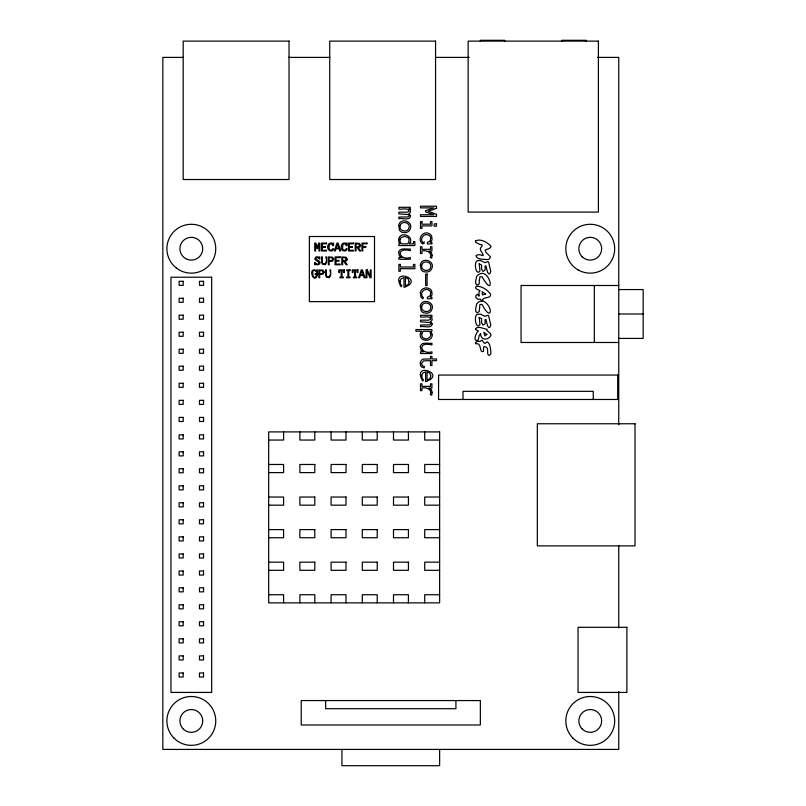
<?xml version="1.0" encoding="UTF-8"?>
<svg xmlns="http://www.w3.org/2000/svg" width="806" height="806" viewBox="0 0 806 806"><rect width="100%" height="100%" fill="white"/><g stroke="black" fill="none" stroke-linecap="round" stroke-linejoin="round"><path stroke-width="1.21" d="M317.765 273.849C314.562 287.047 306.451 265.648 316.758 270.816L316.758 269.899L317.463 269.899L317.463 272.478L316.758 272.478C310.622 263.703 312.325 285.133 316.889 274.393L315.146 274.393L315.146 273.687L317.765 273.687M482.22 301.091C482.411 295.903 491.317 299.419 490.552 294.109C487.62 290.009 481.363 285.515 476.205 286.412C473.051 289.586 482.079 290.16 479.671 291.127L478.855 292.548L479.278 295.953L478.361 295.792L477.767 294.291L476.084 295.218L475.711 297.394L477.988 299.389L480.305 299.157L481.827 300.89L483.147 300.991C494.159 306.673 491.448 323.085 482.079 304.416L479.943 304.477L479.197 311.6L477.061 312.819L475.772 311.237L475.631 309.182L476.618 304.023L478.583 301.907L481.827 300.89M424.299 241.669L422.676 244.027C416.299 239.704 423.251 229.549 429.638 233.921A5.128 5.128 0 0 1 431.744 236.41L432.076 239.906L430.273 242.415L431.925 242.415L431.925 243.926L427.351 243.926L427.351 242.415L430.223 240.863L430.686 237.861A3.657 3.657 0 0 0 429.447 235.745C424.319 231.382 417.931 240.168 424.238 243.493M183.184 57.397L162.832 57.397L162.832 749.419L618.746 749.419L618.746 691.538M288.427 57.397L329.876 57.397M435.371 57.397L469.283 57.397M597.397 57.397L618.746 57.397L618.746 424.792M618.746 285.495L521.049 285.495L521.049 342.49L618.746 342.49M618.746 289.566L643.168 289.566L643.168 338.419L618.746 338.419M618.746 313.997L643.168 313.997M268.67 440.046L283.591 440.046L283.591 431.905M439.633 440.046L424.712 440.046L424.712 431.905M268.67 464.468L283.591 464.468L283.591 472.608L268.67 472.608M439.633 464.468L424.712 464.468L424.712 472.608L439.633 472.608M268.67 497.03L283.591 497.03L283.591 505.171L268.67 505.171M439.633 497.03L424.712 497.03L424.712 505.171L439.633 505.171M268.67 529.602L283.591 529.602L283.591 537.743L268.67 537.743M439.633 529.602L424.712 529.602L424.712 537.743L439.633 537.743M268.67 562.165L283.591 562.165L283.591 570.305L268.67 570.305M439.633 562.165L424.712 562.165L424.712 570.305L439.633 570.305M268.67 594.727L283.591 594.727L283.591 602.868M439.633 594.727L424.712 594.727L424.712 602.868M618.746 545.581L618.746 627.975M594.324 285.495L594.324 342.49M593.246 399.474L593.246 391.333L462.987 391.333L462.987 399.474M586.184 41.116L586.184 40.3L561.762 40.3L561.762 41.116M504.768 41.116L504.768 40.3L480.346 40.3L480.346 41.116M455.924 700.565L455.924 708.706L325.654 708.706L325.654 700.565M439.633 749.419L439.633 765.7L341.935 765.7L341.935 749.419M408.43 431.905L408.43 440.046L393.499 440.046L393.499 431.905M408.43 602.868L408.43 594.727L393.499 594.727L393.499 602.868M377.218 431.905L377.218 440.046L362.297 440.046L362.297 431.905M377.218 602.868L377.218 594.727L362.297 594.727L362.297 602.868M346.006 431.905L346.006 440.046L331.085 440.046L331.085 431.905M346.006 602.868L346.006 594.727L331.085 594.727L331.085 602.868M314.803 431.905L314.803 440.046L299.872 440.046L299.872 431.905M314.803 602.868L314.803 594.727L299.872 594.727L299.872 602.868M479.328 280.327L479.197 283.984L477.061 285.193L475.772 283.621L475.631 281.566L476.618 276.408C489.363 262.464 496.859 302.482 482.079 276.801L479.943 276.861L479.328 280.327M475.52 342.812L475.953 343.84C482.2 342.187 478.865 353.995 483.59 351.215C483.802 349.351 482.27 344.706 486.28 347.245C489.151 348.565 485.998 355.365 489.423 355.426L490.925 353.723C490.582 350.227 490.653 342.953 486.854 341.764C484.315 345.502 483.63 341.835 482.038 340.203L479.832 341.522L477.061 341.15L475.52 342.812M327.871 246.283C326.37 250.152 332.374 253.286 333.624 248.923L332.898 248.641C327.286 255.724 328.425 238.042 332.868 245.689L333.573 245.689L333.573 243.11L332.868 243.11L332.868 244.027C331.316 241.639 327.599 243.684 327.871 246.283M341.351 246.283C339.86 250.152 345.855 253.286 347.104 248.923L346.389 248.641C340.777 255.724 341.915 238.042 346.348 245.689L347.054 245.689L347.054 243.11L346.348 243.11L346.348 244.027C344.797 241.639 341.079 243.684 341.351 246.283M326.632 261.98L325.241 264.711L322.209 264.116L321.604 256.913L322.43 256.913C319.126 266.232 329.11 266.222 325.805 256.913L326.632 256.913L326.632 261.98M330.651 274.957L329.251 277.697L326.218 277.103L325.614 269.899L326.44 269.899C323.135 279.208 333.12 279.208 329.815 269.899L330.651 269.899L330.651 274.957M475.57 328.808L475.832 329.835L478.381 330.923C475.782 332.908 472.407 342.641 478.28 340.001L479.096 335.85L480.537 333.472C480.467 340.898 488.768 340.464 491.066 335.135L490.451 333.553L486.713 330.289L487.066 329.261C483.308 328.929 477.928 325.433 475.57 328.808M432.197 255.381L431.694 258.091L430.323 257.537C432.701 252.439 425.961 249.719 421.931 250.998L421.931 253.588L420.5 253.588L420.5 246.737L421.931 246.737L421.931 249.326L430.495 249.326L430.495 246.737L431.925 246.737L431.925 250.998L429.054 250.998L431.411 252.671L432.197 255.381M432.197 392.462L431.694 395.172L430.323 394.618C432.701 389.52 425.961 386.799 421.931 388.079L421.931 390.668L420.5 390.668L420.5 383.817L421.931 383.817L421.931 386.396L430.495 386.396L430.495 383.817L431.925 383.817L431.925 388.079L429.054 388.079L431.411 389.751L432.197 392.462M398.668 252.258L399.373 255.885L401.731 257.567L398.879 257.567L398.879 259.26L410.304 259.26L410.304 257.567C398.587 260.953 395.303 246.636 410.304 250.706L410.304 249.034C406.929 249.618 399.736 247.12 398.668 252.258M420.289 346.52L421.004 350.147L423.351 351.829L420.5 351.829L420.5 353.522L431.925 353.522L431.925 351.829C420.218 355.214 416.924 340.888 431.925 344.968L431.925 343.296C428.55 343.88 421.357 341.371 420.289 346.52M479.217 263.804L479.983 270.967C476.024 276.448 473.585 262.565 477.122 260.761L480.265 260.439L484.99 262.655L488.073 261.628L488.668 262.222L490.783 271.622L489.675 273.889L488.829 273.889L487.499 272.237L485.917 265.859L485.071 266L485.212 269.96L482.975 271.461L481.565 268.932L481.585 265.073L479.217 263.804M479.217 317.453L479.983 324.617C476.024 330.107 473.585 316.224 477.122 314.421L480.265 314.088L484.99 316.305L488.073 315.277L488.668 315.871L490.783 325.281L489.675 327.538L488.829 327.538L487.499 325.896L485.917 319.508L485.071 319.65L485.212 323.619L482.975 325.11L481.565 322.591L481.585 318.733L479.217 317.453M409.146 281.596L408.632 283.682A3.526 3.526 0 0 1 407.07 285.133L405.438 285.616L405.438 277.546L408.128 278.886L409.146 281.596M430.777 375.858L430.253 377.943A3.526 3.526 0 0 1 428.691 379.394L427.059 379.878L427.059 371.808L429.759 373.148L430.777 375.858M400.098 280.951L400.552 284.115L401.872 285.616L401.056 286.795C389.479 266.605 426.031 279.783 403.997 287.399L403.997 277.526L401.106 278.846L400.098 280.951M421.719 375.203L422.183 378.367L423.493 379.878L422.676 381.057C411.1 360.866 447.652 374.034 425.618 381.651L425.618 371.788L422.727 373.107L421.719 375.203M410.576 215.917C410.012 221.207 401.942 217.68 398.879 218.738L398.879 217.056L407.957 216.965L409.146 215.716A1.39 1.39 0 0 0 408.582 214.567L398.879 213.862L398.879 212.169L407.09 212.169L409.015 211.394C409.015 206.991 401.187 209.913 398.879 208.986L398.879 207.303L410.304 207.303L410.304 208.986L408.652 208.986C411.03 209.308 411.201 212.986 408.894 213.56L410.576 215.917M432.197 323.881C431.633 329.17 423.563 325.654 420.5 326.702L420.5 325.02L429.588 324.939L430.777 323.69A1.39 1.39 0 0 0 430.213 322.531L420.5 321.836L420.5 320.143L428.711 320.143L430.636 319.367C430.636 314.955 422.807 317.876 420.5 316.949L420.5 315.277L431.925 315.277L431.925 316.949L430.273 316.949C432.651 317.282 432.832 320.949 430.515 321.523L432.197 323.881M346.288 259.159L345.2 260.61L342.661 260.701L342.661 257.618L345.522 257.829L346.288 259.159M359.678 245.367L358.589 246.817L356.04 246.908L356.04 243.815L358.902 244.027L359.678 245.367M323.367 272.146L322.249 273.597L319.7 273.687L319.7 270.604L322.249 270.695L323.367 272.146M324.193 272.146L323.085 274.08L319.7 274.393L319.7 277.768L318.874 277.768L318.874 269.899L323.085 270.212L324.193 272.146M332.838 259.159L331.729 260.61L329.17 260.701L329.17 257.618L331.729 257.708L332.838 259.159M333.664 259.159L332.556 261.094L329.17 261.406L329.17 264.781L328.344 264.781L328.344 256.913L332.556 257.235L333.664 259.159M398.708 225.458L399.554 230.224A5.199 5.199 0 0 0 402.123 232.309L405.811 232.632L408.007 231.796A5.451 5.451 0 0 0 410.123 229.206C413.921 221.348 400.088 217.046 398.708 225.458M398.708 239.211L398.678 241.397L399.927 243.855L398.879 243.855L398.879 245.548L414.878 245.548L414.878 241.578L413.438 241.578L413.438 243.855L409.277 243.855C415.382 236.501 400.38 230.184 398.708 239.211M420.329 264.892L421.185 269.657A5.199 5.199 0 0 0 423.744 271.733L427.432 272.055L429.628 271.219A5.451 5.451 0 0 0 431.744 268.63C435.542 260.781 421.709 256.479 420.329 264.892M420.329 292.608L420.883 296.87L422.676 298.855L423.493 297.676C418.294 293.948 424.863 286.503 429.447 290.583A3.657 3.657 0 0 1 430.686 292.689L430.223 295.691L427.351 297.253L427.351 298.754L431.925 298.754L431.925 297.253L430.273 297.253L432.076 294.734L431.744 291.238A5.128 5.128 0 0 0 429.638 288.75C426.233 286.634 420.893 288.377 420.329 292.608M420.329 306.018L421.185 310.784A5.199 5.199 0 0 0 423.744 312.859L427.432 313.181L429.628 312.345A5.451 5.451 0 0 0 431.744 309.756C435.542 301.907 421.709 297.605 420.329 306.018M420.299 362.519L420.48 365.158A4.141 4.141 0 0 0 421.85 367.073L424.137 367.949L424.45 366.539L423.321 366.236A2.942 2.942 0 0 1 421.649 363.486L423.513 360.856L430.495 360.665L430.495 365.531L431.925 365.531L431.925 360.665L436.499 360.665L436.499 358.982L431.925 358.982L431.925 356.393L430.495 356.393L430.495 358.982L423.744 359.063A4.191 4.191 0 0 0 421.467 360.222L420.299 362.519M432.197 334.611C432.701 342.177 419.694 342.197 420.218 334.611A4.866 4.866 0 0 1 420.954 332.022L421.528 331.266L415.926 331.266L415.926 329.583L431.925 329.583L431.925 331.266L430.867 331.266L432.197 334.611M400.119 225.781C398.577 231.413 408.058 233.146 409.065 227.695C410.576 222.124 401.066 220.33 400.119 225.781M421.74 265.214C420.198 270.846 429.679 272.569 430.686 267.118C432.207 261.547 422.687 259.764 421.74 265.214M421.74 306.34C420.198 311.972 429.679 313.695 430.686 308.245C432.207 302.673 422.687 300.89 421.74 306.34M347.144 259.159L347.104 259.633A2.005 2.005 0 0 1 346.499 260.721L344.857 261.376L347.235 264.781L346.177 264.781L343.88 261.406L342.661 261.406L342.661 264.781L341.835 264.781L341.835 256.913L346.046 257.235L347.144 259.159M360.534 245.367L360.484 245.83A2.005 2.005 0 0 1 359.879 246.928L358.247 247.573L360.614 250.978L359.567 250.978L357.27 247.613L356.04 247.613L356.04 250.978L355.214 250.978L355.214 243.11L359.426 243.432L360.534 245.367M421.74 333.684L422.001 336.374A3.758 3.758 0 0 0 423.644 338.137C428.026 341.009 433.557 334.883 429.266 331.266L423.13 331.266L421.74 333.684M400.088 239.523L400.008 240.47A4.352 4.352 0 0 0 400.864 243.1L401.539 243.855L407.645 243.855L408.793 242.274L409.065 239.523A3.667 3.667 0 0 0 407.826 237.417L404.582 236.38L401.328 237.417A3.667 3.667 0 0 0 400.088 239.523M475.439 240.923L475.631 242.223L479.923 244.44C485.796 244.782 478.704 247.11 480.658 250.434C486.884 260.812 480.567 251.804 475.933 255.794C477.253 260.056 483.58 258.887 487.106 259.633L489.121 259.179L490.572 256.943L486.058 252.349L485.091 250.192C486.673 248.772 490.3 249.306 491.126 246.324C487.459 242.525 480.688 238.233 475.439 240.923M319.166 262.776C318.541 265.708 315.438 263.26 314.723 262.383L314.723 264.781L315.418 264.781L315.418 263.945L317.514 264.922L319.549 264.005A1.965 1.965 0 0 0 319.992 262.736A1.904 1.904 0 0 0 319.508 261.406L315.69 259.089A1.34 1.34 0 0 1 315.781 258.202L317.604 257.517L319.791 259.159L319.791 256.913L319.065 256.913L319.065 257.729L317.242 256.782A3.002 3.002 0 0 0 315.932 257.084C312.345 259.975 318.41 260.721 319.166 262.776M337.513 243.946L336.193 248.006L338.832 248.006L337.513 243.946M335.951 248.732L335.225 250.978L334.339 250.978L336.958 243.11L338.077 243.11L340.696 250.978L339.81 250.978L339.064 248.732L335.951 248.732M361.854 270.725L360.534 274.786L363.174 274.786L361.854 270.725M360.292 275.521L359.567 277.768L358.68 277.768L361.3 269.899L362.418 269.899L365.037 277.768L364.151 277.768L363.405 275.521L360.292 275.521M318.964 244.43L317.564 248.49L316.98 248.49L315.589 244.43L315.589 250.978L314.763 250.978L314.763 243.11L315.841 243.11L317.272 247.23L318.723 243.11L319.791 243.11L319.791 250.978L318.964 250.978L318.964 244.43M486.814 334.46L484.97 335.89L483.761 332.304L486.814 334.46M436.499 208.391L428.137 211.313L436.499 214.255L436.499 216.441L420.5 216.441L420.5 214.749L433.83 214.749L425.578 211.907L425.578 210.709L433.83 207.888L420.5 207.888L420.5 206.215L436.499 206.215L436.499 208.391M485.585 294.13L482.441 294.905L482.099 291.681L485.585 294.13M289.022 41.116L183.184 41.116L183.184 179.516L289.022 179.516L289.022 41.116M435.562 41.116L329.725 41.116L329.725 179.516L435.562 179.516L435.562 41.116M598.395 41.116L468.135 41.116L468.135 212.089L598.395 212.089L598.395 41.116M421.931 221.6L420.5 221.6L420.5 228.451L421.931 228.451L421.931 225.881L431.925 225.881L431.925 221.6L430.495 221.6L430.495 224.189L421.931 224.189L421.931 221.6M436.499 223.887L434.202 223.887L434.202 226.174L436.499 226.174L436.499 223.887M374.508 236.511L309.373 236.511L309.373 301.635L374.508 301.635L374.508 236.511M326.531 243.11L321.503 243.11L321.503 250.978L326.531 250.978L326.531 250.273L322.329 250.273L322.329 247.341L325.433 247.341L325.433 246.636L322.329 246.636L322.329 243.815L326.531 243.815L326.531 243.11M353.502 243.11L348.474 243.11L348.474 250.978L353.502 250.978L353.502 250.273L349.3 250.273L349.3 247.341L352.403 247.341L352.403 246.636L349.3 246.636L349.3 243.815L353.502 243.815L353.502 243.11M366.992 243.11L361.954 243.11L361.954 250.978L362.781 250.978L362.781 247.341L365.884 247.341L365.884 246.636L362.781 246.636L362.781 243.815L366.992 243.815L366.992 243.11M340.122 256.913L335.095 256.913L335.095 264.781L340.122 264.781L340.122 264.076L335.921 264.076L335.921 261.144L339.014 261.144L339.014 260.429L335.921 260.429L335.921 257.618L340.122 257.618L340.122 256.913M400.31 264.418L398.879 264.418L398.879 271.269L400.31 271.269L400.31 268.7L414.878 268.7L414.878 264.418L413.438 264.418L413.438 267.008L400.31 267.008L400.31 264.418M344.424 269.899L338.812 269.899L338.812 272.559L339.517 272.559L339.517 270.604L341.2 270.604L341.2 277.062L339.93 277.062L339.93 277.768L343.296 277.768L343.296 277.062L342.036 277.062L342.036 270.604L343.719 270.604L343.719 272.559L344.424 272.559L344.424 269.899M350.046 269.899L346.671 269.899L346.671 270.604L347.94 270.604L347.94 277.062L346.671 277.062L346.671 277.768L350.046 277.768L350.046 277.062L348.776 277.062L348.776 270.604L350.046 270.604L350.046 269.899M357.914 269.899L352.293 269.899L352.293 272.559L352.998 272.559L352.998 270.604L354.69 270.604L354.69 277.062L353.411 277.062L353.411 277.768L356.786 277.768L356.786 277.062L355.517 277.062L355.517 270.604L357.209 270.604L357.209 272.559L357.914 272.559L357.914 269.899M367.234 269.899L366.075 269.899L366.075 277.768L366.901 277.768L366.901 271.108L370.075 277.768L371.103 277.768L371.103 269.899L370.266 269.899L370.266 276.246L367.234 269.899M427.079 274.151L425.649 274.151L425.649 285.576L427.079 285.576L427.079 274.151M211.676 277.214L170.973 277.214L170.973 692.425L211.676 692.425L211.676 277.214M183.184 281.284L179.113 281.284L179.113 285.354L183.184 285.354L183.184 281.284M203.535 281.284L199.465 281.284L199.465 285.354L203.535 285.354L203.535 281.284M183.184 298.24L179.113 298.24L179.113 302.31L183.184 302.31L183.184 298.24M203.535 298.24L199.465 298.24L199.465 302.31L203.535 302.31L203.535 298.24M183.184 315.156L179.113 315.156L179.113 319.226L183.184 319.226L183.184 315.156M203.535 315.156L199.465 315.156L199.465 319.226L203.535 319.226L203.535 315.156M183.184 332.223L179.113 332.223L179.113 336.293L183.184 336.293L183.184 332.223M203.535 332.223L199.465 332.223L199.465 336.293L203.535 336.293L203.535 332.223M183.184 349.22L179.113 349.22L179.113 353.29L183.184 353.29L183.184 349.22M203.535 349.22L199.465 349.22L199.465 353.29L203.535 353.29L203.535 349.22M183.184 366.186L179.113 366.186L179.113 370.256L183.184 370.256L183.184 366.186M203.535 366.186L199.465 366.186L199.465 370.256L203.535 370.256L203.535 366.186M617.678 375.052L438.565 375.052L438.565 399.474L617.678 399.474L617.678 375.052M183.184 383.263L179.113 383.263L179.113 387.333L183.184 387.333L183.184 383.263M203.535 383.263L199.465 383.263L199.465 387.333L203.535 387.333L203.535 383.263M183.184 400.34L179.113 400.34L179.113 404.411L183.184 404.411L183.184 400.34M203.535 400.34L199.465 400.34L199.465 404.411L203.535 404.411L203.535 400.34M183.184 417.417L179.113 417.417L179.113 421.488L183.184 421.488L183.184 417.417M203.535 417.417L199.465 417.417L199.465 421.488L203.535 421.488L203.535 417.417M635.027 423.765L537.33 423.765L537.33 545.884L635.027 545.884L635.027 423.765M439.633 431.905L268.67 431.905L268.67 602.868L439.633 602.868L439.633 431.905M183.184 434.867L179.113 434.867L179.113 438.938L183.184 438.938L183.184 434.867M203.535 434.867L199.465 434.867L199.465 438.938L203.535 438.938L203.535 434.867M183.184 451.813L179.113 451.813L179.113 455.894L183.184 455.894L183.184 451.813M203.535 451.813L199.465 451.813L199.465 455.894L203.535 455.894L203.535 451.813M314.803 464.468L299.872 464.468L299.872 472.608L314.803 472.608L314.803 464.468M346.006 464.468L331.085 464.468L331.085 472.608L346.006 472.608L346.006 464.468M377.218 464.468L362.297 464.468L362.297 472.608L377.218 472.608L377.218 464.468M408.43 464.468L393.499 464.468L393.499 472.608L408.43 472.608L408.43 464.468M183.184 468.729L179.113 468.729L179.113 472.8L183.184 472.8L183.184 468.729M203.535 468.729L199.465 468.729L199.465 472.8L203.535 472.8L203.535 468.729M183.184 485.806L179.113 485.806L179.113 489.877L183.184 489.877L183.184 485.806M203.535 485.806L199.465 485.806L199.465 489.877L203.535 489.877L203.535 485.806M314.803 497.03L299.872 497.03L299.872 505.171L314.803 505.171L314.803 497.03M346.006 497.03L331.085 497.03L331.085 505.171L346.006 505.171L346.006 497.03M377.218 497.03L362.297 497.03L362.297 505.171L377.218 505.171L377.218 497.03M408.43 497.03L393.499 497.03L393.499 505.171L408.43 505.171L408.43 497.03M183.184 502.793L179.113 502.793L179.113 506.873L183.184 506.873L183.184 502.793M203.535 502.793L199.465 502.793L199.465 506.873L203.535 506.873L203.535 502.793M183.184 519.769L179.113 519.769L179.113 523.84L183.184 523.84L183.184 519.769M203.535 519.769L199.465 519.769L199.465 523.84L203.535 523.84L203.535 519.769M314.803 529.602L299.872 529.602L299.872 537.743L314.803 537.743L314.803 529.602M346.006 529.602L331.085 529.602L331.085 537.743L346.006 537.743L346.006 529.602M377.218 529.602L362.297 529.602L362.297 537.743L377.218 537.743L377.218 529.602M408.43 529.602L393.499 529.602L393.499 537.743L408.43 537.743L408.43 529.602M183.184 536.846L179.113 536.846L179.113 540.917L183.184 540.917L183.184 536.846M203.535 536.846L199.465 536.846L199.465 540.917L203.535 540.917L203.535 536.846M183.184 553.923L179.113 553.923L179.113 557.994L183.184 557.994L183.184 553.923M203.535 553.923L199.465 553.923L199.465 557.994L203.535 557.994L203.535 553.923M314.803 562.165L299.872 562.165L299.872 570.305L314.803 570.305L314.803 562.165M346.006 562.165L331.085 562.165L331.085 570.305L346.006 570.305L346.006 562.165M377.218 562.165L362.297 562.165L362.297 570.305L377.218 570.305L377.218 562.165M408.43 562.165L393.499 562.165L393.499 570.305L408.43 570.305L408.43 562.165M183.184 570.991L179.113 570.991L179.113 575.071L183.184 575.071L183.184 570.991M203.535 570.991L199.465 570.991L199.465 575.071L203.535 575.071L203.535 570.991M183.184 587.775L179.113 587.775L179.113 591.846L183.184 591.846L183.184 587.775M203.535 587.775L199.465 587.775L199.465 591.846L203.535 591.846L203.535 587.775M183.184 604.772L179.113 604.772L179.113 608.842L183.184 608.842L183.184 604.772M203.535 604.772L199.465 604.772L199.465 608.842L203.535 608.842L203.535 604.772M183.184 621.738L179.113 621.738L179.113 625.809L183.184 625.809L183.184 621.738M203.535 621.738L199.465 621.738L199.465 625.809L203.535 625.809L203.535 621.738M626.887 627.3L578.043 627.3L578.043 692.425L626.887 692.425L626.887 627.3M183.184 638.815L179.113 638.815L179.113 642.886L183.184 642.886L183.184 638.815M203.535 638.815L199.465 638.815L199.465 642.886L203.535 642.886L203.535 638.815M183.184 655.893L179.113 655.893L179.113 659.963L183.184 659.963L183.184 655.893M203.535 655.893L199.465 655.893L199.465 659.963L203.535 659.963L203.535 655.893M183.184 672.97L179.113 672.97L179.113 677.04L183.184 677.04L183.184 672.97M203.535 672.97L199.465 672.97L199.465 677.04L203.535 677.04L203.535 672.97M480.346 700.565L301.232 700.565L301.232 724.997L480.346 724.997L480.346 700.565M185.622 258.595A11.395 11.395 0 0 0 202.719 248.722A11.395 11.395 0 0 0 185.622 238.848A11.395 11.395 0 0 0 185.622 258.595M176.514 268.146A24.422 24.422 0 0 0 215.545 251.835A24.422 24.422 0 0 0 181.904 226.184A24.422 24.422 0 0 0 176.514 268.146M582.194 256.782A11.395 11.395 0 0 0 601.266 251.674A11.395 11.395 0 0 0 587.302 237.71A11.395 11.395 0 0 0 582.194 256.782M578.043 269.869A24.422 24.422 0 0 0 614.676 248.722A24.422 24.422 0 0 0 578.043 227.564A24.422 24.422 0 0 0 578.043 269.869M183.264 728.987A11.395 11.395 0 0 0 202.336 723.869A11.395 11.395 0 0 0 188.372 709.915A11.395 11.395 0 0 0 183.264 728.987M174.056 738.195A24.422 24.422 0 0 0 214.92 727.244A24.422 24.422 0 0 0 184.997 697.331A24.422 24.422 0 0 0 174.056 738.195M582.194 728.987A11.395 11.395 0 0 0 601.266 723.869A11.395 11.395 0 0 0 587.302 709.915A11.395 11.395 0 0 0 582.194 728.987M572.985 738.195A24.422 24.422 0 0 0 613.84 727.244A24.422 24.422 0 0 0 583.927 697.331A24.422 24.422 0 0 0 572.985 738.195"/></g></svg>
